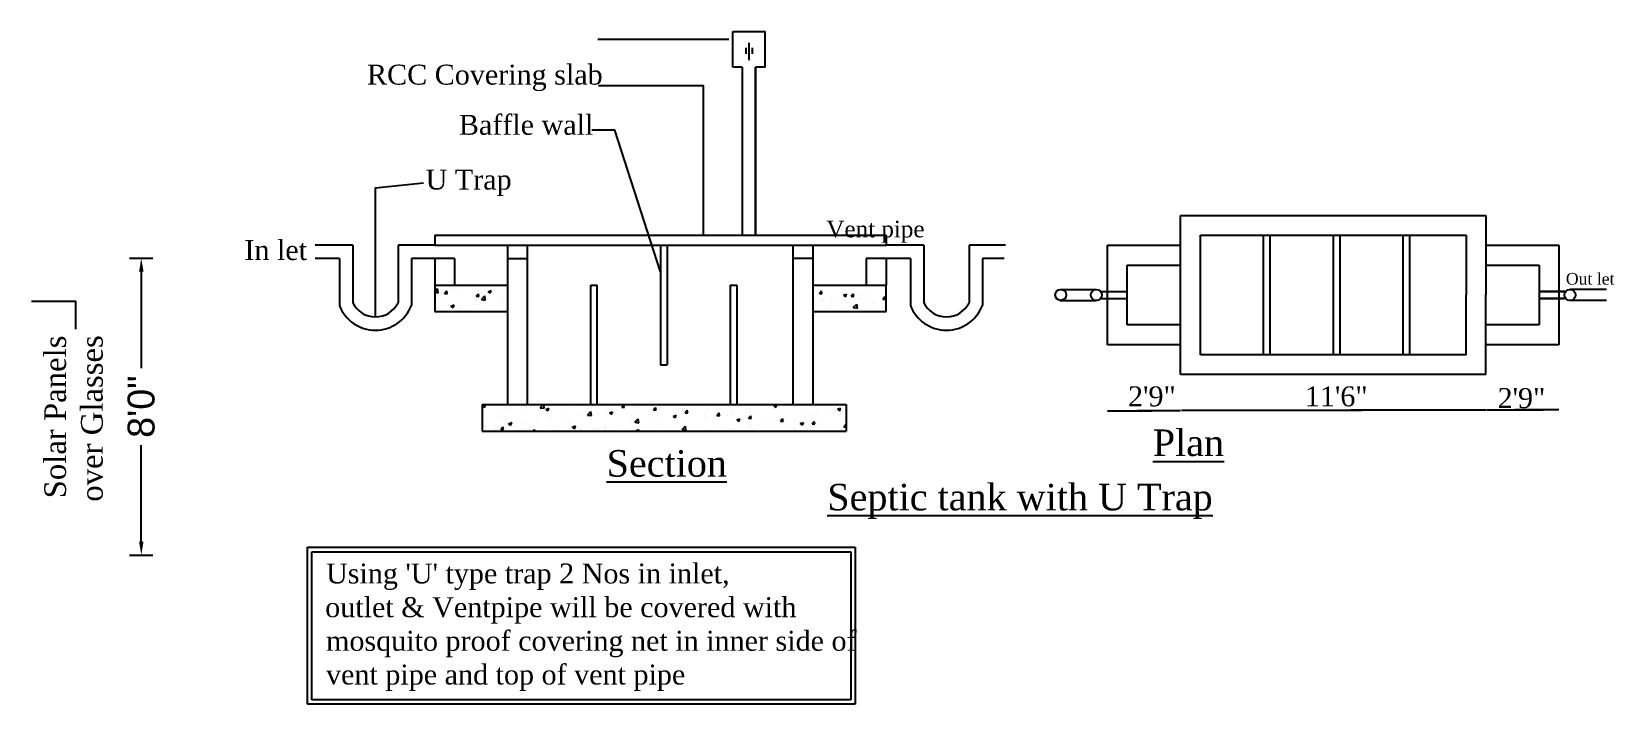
# Model space of a CAD drawing. Header units: metres. Extents: x -43 to 13391, y -52 to 4311.
# Drawn here: x 12766.12 to 12779.87, y 4032.06 to 4037.91 of the extents above; entities that cross this region are included whole.
import ezdxf

# ---------------------------------------------------------------- set-up
doc = ezdxf.new("R2010")
doc.units = ezdxf.units.M
doc.header["$MEASUREMENT"] = 0
doc.styles.get("Standard").update_dxf_attribs({"font": 'arial.ttf'})
doc.styles.add('style1', font='times.ttf', dxfattribs={"height": 9})

msp = doc.modelspace()

# ---------------------------------------------------------------- linework, layer by layer
at = {"linetype": 'Continuous'}
for p, q in [((12772.215, 4037.908), (12772.494, 4037.908)), ((12772.215, 4037.6), (12772.215, 4037.908)), ((12772.494, 4037.6), (12772.494, 4037.908)), ((12772.297, 4037.6), (12772.215, 4037.6)), ((12772.297, 4037.6), (12772.297, 4036.139)), ((12772.494, 4037.6), (12772.412, 4037.6)), ((12772.412, 4037.6), (12772.412, 4036.139)), ((12772.412, 4036.139), (12772.412, 4037.6)), ((12776.103, 4035.62), (12776.103, 4036.312)), ((12776.103, 4036.312), (12778.756, 4036.312)), ((12778.756, 4036.312), (12778.756, 4035.62)), ((12769.625, 4036.139), (12773.546, 4036.139)), ((12769.625, 4036.139), (12769.625, 4036.052)), ((12773.546, 4036.139), (12773.546, 4036.052)), ((12776.276, 4035.62), (12776.276, 4036.139)), ((12776.276, 4036.139), (12778.583, 4036.139)), ((12776.824, 4035.101), (12776.824, 4036.139)), ((12776.881, 4035.101), (12776.881, 4036.139)), ((12777.429, 4036.139), (12777.429, 4035.101)), ((12777.487, 4036.139), (12777.487, 4035.101)), ((12778.035, 4036.139), (12778.035, 4035.101)), ((12778.092, 4036.139), (12778.092, 4035.101)), ((12778.583, 4036.139), (12778.583, 4035.62)), ((12768.913, 4036.052), (12768.587, 4036.052)), ((12768.913, 4036.052), (12768.913, 4035.553)), ((12769.307, 4036.052), (12769.307, 4035.553)), ((12769.625, 4036.052), (12769.307, 4036.052)), ((12769.625, 4036.052), (12773.546, 4036.052)), ((12770.259, 4034.668), (12770.259, 4036.052)), ((12770.432, 4034.668), (12770.432, 4036.052)), ((12771.585, 4036.052), (12771.585, 4035.014)), ((12771.643, 4036.052), (12771.643, 4035.014)), ((12772.739, 4034.668), (12772.739, 4036.052)), ((12772.912, 4034.668), (12772.912, 4036.052)), ((12773.873, 4036.052), (12773.546, 4036.052)), ((12773.873, 4036.052), (12773.873, 4035.553)), ((12774.584, 4036.052), (12774.267, 4036.052)), ((12774.267, 4036.052), (12774.267, 4035.553)), ((12775.468, 4035.187), (12775.468, 4036.052)), ((12775.468, 4036.052), (12776.103, 4036.052)), ((12778.756, 4036.052), (12779.39, 4036.052)), ((12779.39, 4036.052), (12779.39, 4035.187)), ((12766.975, 4035.94), (12767.178, 4035.94)), ((12767.076, 4035.823), (12767.076, 4034.985)), ((12768.798, 4035.937), (12768.587, 4035.937)), ((12768.798, 4035.937), (12768.798, 4035.529)), ((12769.423, 4035.937), (12769.423, 4035.529)), ((12769.798, 4035.937), (12769.423, 4035.937)), ((12769.625, 4035.937), (12769.625, 4035.476)), ((12769.798, 4035.937), (12769.798, 4035.706)), ((12770.259, 4035.937), (12770.432, 4035.937)), ((12772.912, 4035.937), (12772.739, 4035.937)), ((12773.758, 4035.937), (12773.373, 4035.937)), ((12773.373, 4035.937), (12773.373, 4035.706)), ((12773.546, 4035.937), (12773.546, 4035.706)), ((12773.758, 4035.937), (12773.758, 4035.529)), ((12774.57, 4035.937), (12774.382, 4035.937)), ((12774.382, 4035.937), (12774.382, 4035.529)), ((12775.641, 4035.879), (12776.103, 4035.879)), ((12775.641, 4035.36), (12775.641, 4035.879)), ((12778.756, 4035.879), (12779.217, 4035.879)), ((12779.217, 4035.879), (12779.217, 4035.36)), ((12769.625, 4035.706), (12770.259, 4035.706)), ((12769.625, 4035.65), (12769.649, 4035.676)), ((12769.654, 4035.639), (12769.65, 4035.676)), ((12769.842, 4035.688), (12769.842, 4035.688)), ((12770.053, 4035.689), (12770.053, 4035.689)), ((12770.118, 4035.698), (12770.118, 4035.698)), ((12770.98, 4035.706), (12771.037, 4035.706)), ((12770.98, 4034.668), (12770.98, 4035.706)), ((12771.037, 4034.668), (12771.037, 4035.706)), ((12772.191, 4035.706), (12772.249, 4035.706)), ((12772.191, 4035.706), (12772.191, 4034.668)), ((12772.249, 4035.706), (12772.249, 4034.668)), ((12772.912, 4035.706), (12773.546, 4035.706)), ((12772.931, 4035.679), (12772.931, 4035.679)), ((12773.546, 4035.476), (12773.546, 4035.706)), ((12769.625, 4035.644), (12769.654, 4035.639)), ((12769.66, 4035.636), (12769.66, 4035.636)), ((12769.696, 4035.669), (12769.696, 4035.669)), ((12769.71, 4035.633), (12769.729, 4035.655)), ((12769.71, 4035.633), (12769.733, 4035.631)), ((12769.733, 4035.631), (12769.729, 4035.655)), ((12769.789, 4035.664), (12769.789, 4035.664)), ((12769.854, 4035.661), (12769.854, 4035.661)), ((12769.984, 4035.568), (12769.984, 4035.568)), ((12769.986, 4035.609), (12770.004, 4035.631)), ((12769.986, 4035.609), (12770.009, 4035.607)), ((12769.994, 4035.655), (12769.994, 4035.655)), ((12770.009, 4035.607), (12770.004, 4035.631)), ((12770.03, 4035.581), (12770.06, 4035.612)), ((12770.03, 4035.581), (12770.064, 4035.576)), ((12770.049, 4035.561), (12770.049, 4035.561)), ((12770.064, 4035.576), (12770.06, 4035.612)), ((12770.08, 4035.581), (12770.08, 4035.581)), ((12770.089, 4035.648), (12770.116, 4035.658)), ((12770.089, 4035.648), (12770.108, 4035.635)), ((12770.108, 4035.635), (12770.116, 4035.658)), ((12770.199, 4035.647), (12770.199, 4035.647)), ((12770.199, 4035.575), (12770.199, 4035.575)), ((12770.226, 4035.6), (12770.226, 4035.6)), ((12770.246, 4035.588), (12770.246, 4035.588)), ((12772.966, 4035.633), (12772.984, 4035.655)), ((12772.966, 4035.633), (12772.989, 4035.631)), ((12772.989, 4035.631), (12772.984, 4035.655)), ((12772.991, 4035.58), (12772.991, 4035.58)), ((12772.992, 4035.577), (12772.992, 4035.577)), ((12773.073, 4035.56), (12773.073, 4035.56)), ((12773.112, 4035.588), (12773.112, 4035.588)), ((12773.169, 4035.572), (12773.169, 4035.572)), ((12773.175, 4035.618), (12773.202, 4035.628)), ((12773.175, 4035.618), (12773.194, 4035.605)), ((12773.189, 4035.607), (12773.189, 4035.607)), ((12773.194, 4035.605), (12773.202, 4035.628)), ((12773.197, 4035.568), (12773.197, 4035.568)), ((12773.242, 4035.609), (12773.26, 4035.631)), ((12773.242, 4035.609), (12773.265, 4035.607)), ((12773.265, 4035.607), (12773.26, 4035.631)), ((12773.261, 4035.51), (12773.291, 4035.541)), ((12773.296, 4035.505), (12773.291, 4035.541)), ((12773.315, 4035.592), (12773.315, 4035.592)), ((12773.336, 4035.627), (12773.336, 4035.627)), ((12773.383, 4035.632), (12773.383, 4035.632)), ((12773.402, 4035.56), (12773.402, 4035.56)), ((12773.429, 4035.543), (12773.429, 4035.543)), ((12773.517, 4035.585), (12773.536, 4035.607)), ((12773.517, 4035.585), (12773.54, 4035.583)), ((12773.54, 4035.583), (12773.536, 4035.607)), ((12775.055, 4035.668), (12775.372, 4035.668)), ((12775.055, 4035.572), (12775.372, 4035.572)), ((12775.411, 4035.649), (12775.641, 4035.649)), ((12775.411, 4035.591), (12775.641, 4035.591)), ((12776.103, 4034.928), (12776.103, 4035.62)), ((12776.276, 4035.101), (12776.276, 4035.62)), ((12778.583, 4035.101), (12778.583, 4035.62)), ((12778.756, 4034.928), (12778.756, 4035.62)), ((12779.217, 4035.649), (12779.438, 4035.649)), ((12779.448, 4035.649), (12779.217, 4035.649)), ((12779.217, 4035.591), (12779.438, 4035.591)), ((12779.448, 4035.591), (12779.217, 4035.591)), ((12779.803, 4035.668), (12779.486, 4035.668)), ((12779.803, 4035.572), (12779.486, 4035.572)), ((12769.625, 4035.476), (12770.259, 4035.476)), ((12769.631, 4035.52), (12769.631, 4035.52)), ((12769.655, 4035.508), (12769.655, 4035.508)), ((12769.741, 4035.536), (12769.741, 4035.536)), ((12769.75, 4035.498), (12769.75, 4035.498)), ((12769.766, 4035.524), (12769.793, 4035.534)), ((12769.766, 4035.524), (12769.785, 4035.511)), ((12769.785, 4035.511), (12769.793, 4035.534)), ((12769.837, 4035.512), (12769.837, 4035.512)), ((12769.849, 4035.533), (12769.849, 4035.533)), ((12769.974, 4035.536), (12769.974, 4035.536)), ((12770.042, 4035.503), (12770.042, 4035.503)), ((12770.247, 4035.494), (12770.247, 4035.494)), ((12772.912, 4035.476), (12773.546, 4035.476)), ((12773.073, 4035.525), (12773.073, 4035.525)), ((12773.184, 4035.479), (12773.184, 4035.479)), ((12773.204, 4035.504), (12773.204, 4035.504)), ((12773.261, 4035.51), (12773.296, 4035.505)), ((12773.278, 4035.517), (12773.278, 4035.517)), ((12773.378, 4035.504), (12773.378, 4035.504)), ((12773.483, 4035.508), (12773.483, 4035.508)), ((12776.103, 4035.36), (12775.641, 4035.36)), ((12779.217, 4035.36), (12778.756, 4035.36)), ((12776.103, 4035.187), (12775.468, 4035.187)), ((12779.39, 4035.187), (12778.756, 4035.187)), ((12771.585, 4035.014), (12771.643, 4035.014)), ((12778.583, 4035.101), (12776.276, 4035.101)), ((12778.756, 4034.928), (12776.103, 4034.928)), ((12770.038, 4034.668), (12770.038, 4034.438)), ((12770.038, 4034.668), (12773.2, 4034.668)), ((12770.038, 4034.657), (12770.065, 4034.667)), ((12770.038, 4034.657), (12770.057, 4034.644)), ((12770.057, 4034.644), (12770.065, 4034.667)), ((12770.196, 4034.601), (12770.196, 4034.601)), ((12770.245, 4034.634), (12770.245, 4034.634)), ((12770.341, 4034.647), (12770.341, 4034.647)), ((12770.403, 4034.589), (12770.403, 4034.589)), ((12770.421, 4034.64), (12770.421, 4034.64)), ((12770.487, 4034.666), (12770.487, 4034.666)), ((12770.542, 4034.641), (12770.568, 4034.668)), ((12770.542, 4034.641), (12770.576, 4034.636)), ((12770.576, 4034.636), (12770.573, 4034.668)), ((12770.59, 4034.626), (12770.617, 4034.636)), ((12770.59, 4034.626), (12770.609, 4034.613)), ((12770.603, 4034.618), (12770.603, 4034.618)), ((12770.61, 4034.613), (12770.617, 4034.636)), ((12770.737, 4034.594), (12770.737, 4034.594)), ((12770.8, 4034.645), (12770.8, 4034.645)), ((12770.87, 4034.578), (12770.87, 4034.578)), ((12770.952, 4034.577), (12770.982, 4034.608)), ((12770.952, 4034.577), (12770.987, 4034.572)), ((12770.961, 4034.632), (12770.961, 4034.632)), ((12770.971, 4034.667), (12770.971, 4034.667)), ((12770.987, 4034.572), (12770.982, 4034.608)), ((12770.983, 4034.668), (12770.996, 4034.667)), ((12770.996, 4034.667), (12770.996, 4034.668)), ((12771.113, 4034.61), (12771.113, 4034.61)), ((12771.143, 4034.595), (12771.17, 4034.606)), ((12771.143, 4034.595), (12771.162, 4034.582)), ((12771.162, 4034.582), (12771.17, 4034.606)), ((12771.176, 4034.658), (12771.176, 4034.658)), ((12771.21, 4034.623), (12771.21, 4034.623)), ((12771.249, 4034.645), (12771.267, 4034.667)), ((12771.249, 4034.645), (12771.272, 4034.643)), ((12771.272, 4034.643), (12771.267, 4034.667)), ((12771.355, 4034.642), (12771.355, 4034.642)), ((12771.381, 4034.65), (12771.381, 4034.65)), ((12771.387, 4034.598), (12771.387, 4034.598)), ((12771.525, 4034.621), (12771.543, 4034.643)), ((12771.525, 4034.621), (12771.548, 4034.619)), ((12771.548, 4034.619), (12771.543, 4034.643)), ((12771.581, 4034.622), (12771.581, 4034.622)), ((12771.586, 4034.641), (12771.586, 4034.641)), ((12771.781, 4034.651), (12771.781, 4034.651)), ((12771.781, 4034.613), (12771.781, 4034.613)), ((12771.792, 4034.632), (12771.792, 4034.632)), ((12771.8, 4034.597), (12771.819, 4034.619)), ((12771.8, 4034.597), (12771.823, 4034.595)), ((12771.823, 4034.595), (12771.819, 4034.619)), ((12771.981, 4034.586), (12771.981, 4034.586)), ((12771.997, 4034.624), (12771.997, 4034.624)), ((12772.005, 4034.652), (12772.005, 4034.652)), ((12772.076, 4034.573), (12772.095, 4034.595)), ((12772.078, 4034.599), (12772.078, 4034.599)), ((12772.099, 4034.571), (12772.095, 4034.595)), ((12772.202, 4034.615), (12772.202, 4034.615)), ((12772.223, 4034.618), (12772.223, 4034.618)), ((12772.367, 4034.604), (12772.367, 4034.604)), ((12772.407, 4034.606), (12772.407, 4034.606)), ((12772.466, 4034.65), (12772.466, 4034.65)), ((12772.562, 4034.663), (12772.562, 4034.663)), ((12772.565, 4034.631), (12772.565, 4034.631)), ((12772.571, 4034.658), (12772.598, 4034.668)), ((12772.571, 4034.658), (12772.59, 4034.645)), ((12772.59, 4034.645), (12772.598, 4034.668)), ((12772.612, 4034.598), (12772.612, 4034.598)), ((12772.759, 4034.655), (12772.759, 4034.655)), ((12772.818, 4034.589), (12772.818, 4034.589)), ((12772.886, 4034.576), (12772.886, 4034.576)), ((12773.023, 4034.58), (12773.023, 4034.58)), ((12773.091, 4034.594), (12773.091, 4034.594)), ((12773.11, 4034.615), (12773.11, 4034.615)), ((12773.123, 4034.627), (12773.15, 4034.637)), ((12773.123, 4034.627), (12773.143, 4034.614)), ((12773.143, 4034.614), (12773.15, 4034.637)), ((12773.151, 4034.583), (12773.151, 4034.583)), ((12773.2, 4034.668), (12773.2, 4034.438)), ((12770.064, 4034.478), (12770.064, 4034.478)), ((12770.075, 4034.505), (12770.075, 4034.505)), ((12770.144, 4034.483), (12770.144, 4034.483)), ((12770.156, 4034.454), (12770.156, 4034.454)), ((12770.199, 4034.452), (12770.218, 4034.474)), ((12770.199, 4034.452), (12770.222, 4034.45)), ((12770.209, 4034.565), (12770.209, 4034.565)), ((12770.222, 4034.45), (12770.218, 4034.474)), ((12770.24, 4034.495), (12770.24, 4034.495)), ((12770.267, 4034.502), (12770.294, 4034.512)), ((12770.267, 4034.502), (12770.286, 4034.489)), ((12770.28, 4034.497), (12770.28, 4034.497)), ((12770.286, 4034.489), (12770.294, 4034.512)), ((12770.288, 4034.517), (12770.288, 4034.517)), ((12770.361, 4034.445), (12770.361, 4034.445)), ((12770.386, 4034.514), (12770.386, 4034.514)), ((12770.398, 4034.461), (12770.398, 4034.461)), ((12770.483, 4034.438), (12770.493, 4034.45)), ((12770.485, 4034.488), (12770.485, 4034.488)), ((12770.496, 4034.438), (12770.493, 4034.45)), ((12770.513, 4034.555), (12770.513, 4034.555)), ((12770.598, 4034.49), (12770.598, 4034.49)), ((12770.629, 4034.546), (12770.629, 4034.546)), ((12770.69, 4034.479), (12770.69, 4034.479)), ((12770.725, 4034.559), (12770.725, 4034.559)), ((12770.795, 4034.517), (12770.795, 4034.517)), ((12770.82, 4034.471), (12770.847, 4034.482)), ((12770.82, 4034.471), (12770.839, 4034.458)), ((12770.839, 4034.458), (12770.847, 4034.482)), ((12770.884, 4034.459), (12770.884, 4034.459)), ((12770.896, 4034.471), (12770.896, 4034.471)), ((12770.99, 4034.542), (12770.99, 4034.542)), ((12771.012, 4034.459), (12771.012, 4034.459)), ((12771.101, 4034.462), (12771.101, 4034.462)), ((12771.108, 4034.498), (12771.108, 4034.498)), ((12771.108, 4034.471), (12771.108, 4034.471)), ((12771.185, 4034.443), (12771.185, 4034.443)), ((12771.189, 4034.571), (12771.189, 4034.571)), ((12771.254, 4034.49), (12771.254, 4034.49)), ((12771.306, 4034.453), (12771.306, 4034.453)), ((12771.332, 4034.536), (12771.332, 4034.536)), ((12771.363, 4034.514), (12771.393, 4034.545)), ((12771.363, 4034.514), (12771.397, 4034.508)), ((12771.372, 4034.44), (12771.399, 4034.451)), ((12771.372, 4034.44), (12771.377, 4034.438)), ((12771.382, 4034.47), (12771.382, 4034.47)), ((12771.397, 4034.508), (12771.393, 4034.545)), ((12771.395, 4034.438), (12771.399, 4034.451)), ((12771.497, 4034.522), (12771.497, 4034.522)), ((12771.511, 4034.445), (12771.511, 4034.445)), ((12771.556, 4034.575), (12771.556, 4034.575)), ((12771.576, 4034.494), (12771.576, 4034.494)), ((12771.593, 4034.535), (12771.593, 4034.535)), ((12771.695, 4034.564), (12771.722, 4034.575)), ((12771.695, 4034.564), (12771.715, 4034.552)), ((12771.715, 4034.552), (12771.722, 4034.575)), ((12771.739, 4034.554), (12771.739, 4034.554)), ((12771.773, 4034.45), (12771.803, 4034.481)), ((12771.773, 4034.45), (12771.807, 4034.445)), ((12771.776, 4034.523), (12771.776, 4034.523)), ((12771.807, 4034.445), (12771.803, 4034.481)), ((12771.973, 4034.55), (12771.973, 4034.55)), ((12771.977, 4034.447), (12771.977, 4034.447)), ((12772.076, 4034.573), (12772.099, 4034.571)), ((12772.122, 4034.466), (12772.122, 4034.466)), ((12772.163, 4034.447), (12772.163, 4034.447)), ((12772.167, 4034.575), (12772.167, 4034.575)), ((12772.213, 4034.461), (12772.213, 4034.461)), ((12772.248, 4034.534), (12772.275, 4034.544)), ((12772.248, 4034.534), (12772.267, 4034.521)), ((12772.267, 4034.521), (12772.275, 4034.544)), ((12772.352, 4034.549), (12772.37, 4034.571)), ((12772.352, 4034.549), (12772.375, 4034.547)), ((12772.362, 4034.476), (12772.362, 4034.476)), ((12772.365, 4034.498), (12772.365, 4034.498)), ((12772.375, 4034.547), (12772.37, 4034.571)), ((12772.437, 4034.499), (12772.437, 4034.499)), ((12772.461, 4034.511), (12772.461, 4034.511)), ((12772.56, 4034.503), (12772.56, 4034.503)), ((12772.607, 4034.53), (12772.607, 4034.53)), ((12772.628, 4034.524), (12772.646, 4034.547)), ((12772.628, 4034.524), (12772.651, 4034.522)), ((12772.651, 4034.522), (12772.646, 4034.547)), ((12772.662, 4034.538), (12772.662, 4034.538)), ((12772.754, 4034.527), (12772.754, 4034.527)), ((12772.754, 4034.453), (12772.754, 4034.453)), ((12772.8, 4034.503), (12772.827, 4034.513)), ((12772.8, 4034.503), (12772.82, 4034.49)), ((12772.82, 4034.49), (12772.827, 4034.513)), ((12772.85, 4034.562), (12772.85, 4034.562)), ((12772.903, 4034.5), (12772.922, 4034.522)), ((12772.903, 4034.5), (12772.926, 4034.498)), ((12772.926, 4034.498), (12772.922, 4034.522)), ((12772.946, 4034.575), (12772.946, 4034.575)), ((12772.954, 4034.556), (12772.954, 4034.556)), ((12772.978, 4034.492), (12772.978, 4034.492)), ((12772.99, 4034.442), (12772.99, 4034.442)), ((12773.146, 4034.455), (12773.146, 4034.455)), ((12773.179, 4034.476), (12773.198, 4034.498)), ((12773.179, 4034.476), (12773.2, 4034.474)), ((12773.2, 4034.486), (12773.198, 4034.498)), ((12767.076, 4033.478), (12767.076, 4034.316)), ((12770.038, 4034.438), (12773.2, 4034.438)), ((12766.975, 4033.361), (12767.178, 4033.361)), ((12768.519, 4033.428), (12773.277, 4033.428)), ((12768.519, 4032.064), (12768.519, 4033.428)), ((12768.558, 4033.39), (12773.239, 4033.39)), ((12768.558, 4032.102), (12768.558, 4033.39)), ((12773.239, 4033.39), (12773.239, 4032.102)), ((12773.277, 4033.428), (12773.277, 4032.064)), ((12773.239, 4032.102), (12768.558, 4032.102)), ((12773.277, 4032.064), (12768.519, 4032.064))]:
    msp.add_line(p, q, dxfattribs=at)
at = {"linetype": 'Continuous', "ltscale": 0.5}
for p, q in [((12772.33, 4037.716), (12772.33, 4037.767)), ((12772.356, 4037.66), (12772.356, 4037.812)), ((12772.385, 4037.716), (12772.385, 4037.767))]:
    msp.add_line(p, q, dxfattribs=at)
at = {"linetype": 'Continuous'}
for points in [[(12772.18, 4037.839), (12771.041, 4037.839)], [(12771.96, 4036.139), (12771.96, 4037.436), (12771.049, 4037.436)], [(12771.585, 4035.822), (12771.191, 4037.052), (12770.991, 4037.052)], [(12769.11, 4035.429), (12769.11, 4036.552), (12769.528, 4036.595)], [(12766.124, 4035.567), (12766.504, 4035.567), (12766.504, 4035.324)], [(12775.468, 4034.615), (12775.858, 4034.615)], [(12776.103, 4034.615), (12775.728, 4034.615)], [(12776.112, 4034.618), (12777.679, 4034.618)], [(12778.756, 4034.618), (12777.583, 4034.618)], [(12778.761, 4034.621), (12779.252, 4034.621)], [(12779.39, 4034.621), (12779.007, 4034.621)]]:
    msp.add_lwpolyline(points, dxfattribs=at)
for centre in [(12775.063, 4035.621), (12775.372, 4035.62), (12779.486, 4035.62)]:
    msp.add_circle(centre, 0.0481, dxfattribs=at)
for centre, radius, start, end in [((12769.11, 4035.649), 0.219, 206.0033, 333.9967), ((12774.07, 4035.649), 0.219, 206.0033, 333.9967), ((12769.11, 4035.649), 0.335, 200.9862, 339.0138), ((12774.07, 4035.649), 0.335, 200.9862, 339.0138)]:
    msp.add_arc(centre, radius, start, end, dxfattribs=at)
for points in [[(12767.057, 4035.823), (12767.096, 4035.823), (12767.076, 4035.94)], [(12767.057, 4033.478), (12767.096, 4033.478), (12767.076, 4033.361)]]:
    msp.add_solid(points, dxfattribs=at)

# ---------------------------------------------------------------- texts
at = {"linetype": 'Continuous', "lineweight": -2, "style": 'style1'}
for s, height, p in [('RCC Covering slab', 0.17301, (12769.037, 4037.448)), ('Baffle wall', 0.17301, (12769.835, 4037.012)), ('U Trap', 0.173, (12769.546, 4036.536)), ('Vent pipe', 0.1442, (12773.027, 4036.121)), ('In let', 0.173, (12767.972, 4035.924)), ('Out let', 0.1018, (12779.45, 4035.71)), ('2\'9"', 0.173, (12775.647, 4034.653)), ('11\'6"', 0.173, (12777.183, 4034.653)), ('2\'9"', 0.173, (12778.857, 4034.638)), ('%%UPlan', 0.2307, (12775.862, 4034.221)), ('%%USection', 0.2307, (12771.118, 4034.042)), ('%%USeptic tank with U Trap', 0.23068, (12773.035, 4033.749)), ("Using 'U' type trap 2 Nos in inlet,", 0.17301, (12768.681, 4033.114)), ('outlet & Ventpipe will be covered with', 0.17301, (12768.674, 4032.821)), ('mosquito proof covering net in inner side of', 0.17301, (12768.681, 4032.529)), ('vent pipe and top of vent pipe', 0.17301, (12768.681, 4032.236))]:
    msp.add_text(s, height=height, dxfattribs=at).set_placement(p)
for s, p in [('Solar Panels', (12766.422, 4033.853)), (' over Glasses', (12766.741, 4033.753))]:
    msp.add_text(s, height=0.18842, rotation=90, dxfattribs=at).set_placement(p)
at = {"linetype": 'Continuous', "insert": (12767.076, 4034.65), "char_height": 0.234, "attachment_point": 5, "rotation": 90}
msp.add_mtext('\\A1;8\'0"', dxfattribs=at)

doc.saveas('drawing.dxf')
